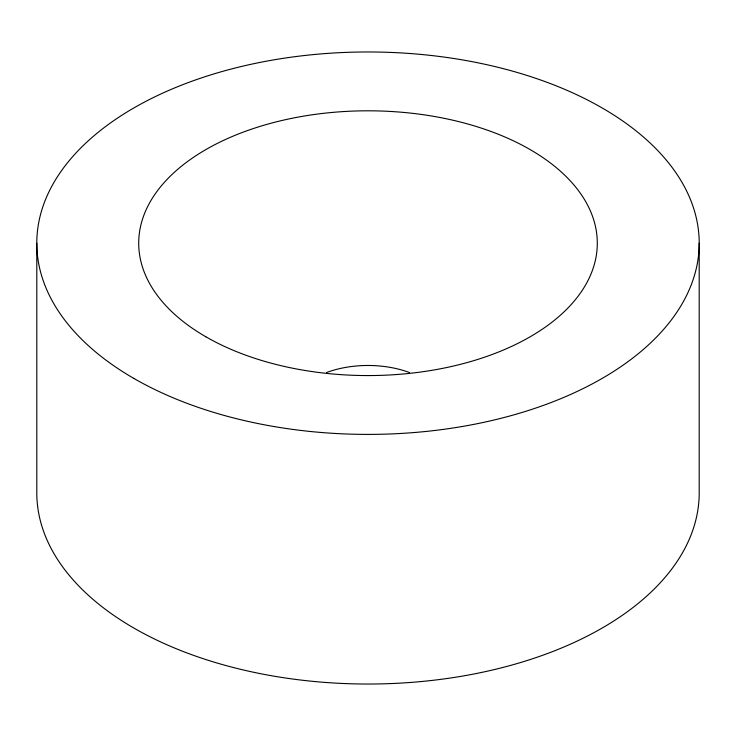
<?xml version="1.0" encoding="UTF-8"?>
<svg xmlns="http://www.w3.org/2000/svg" width="736" height="736" viewBox="0 0 736 736"><rect width="100%" height="100%" fill="white"/><g stroke="black" fill="none" stroke-linecap="round" stroke-linejoin="round"><path stroke-width="1.1" d="M699.2 243.193L699.2 492.807A331.2 191.213 0 0 1 368 684.029A331.2 191.213 0 0 1 36.8 492.807L36.8 243.193M326.6 372.508A76.434 44.123 0 0 1 409.4 372.508M133.805 378.396A331.2 191.213 0 0 0 687.912 292.68A331.2 191.213 0 0 0 282.284 58.484A331.2 191.213 0 0 0 133.805 378.396M205.868 336.794A229.292 132.379 0 0 0 589.481 277.454A229.292 132.379 0 0 0 308.651 115.322A229.292 132.379 0 0 0 205.868 336.794"/></g></svg>
